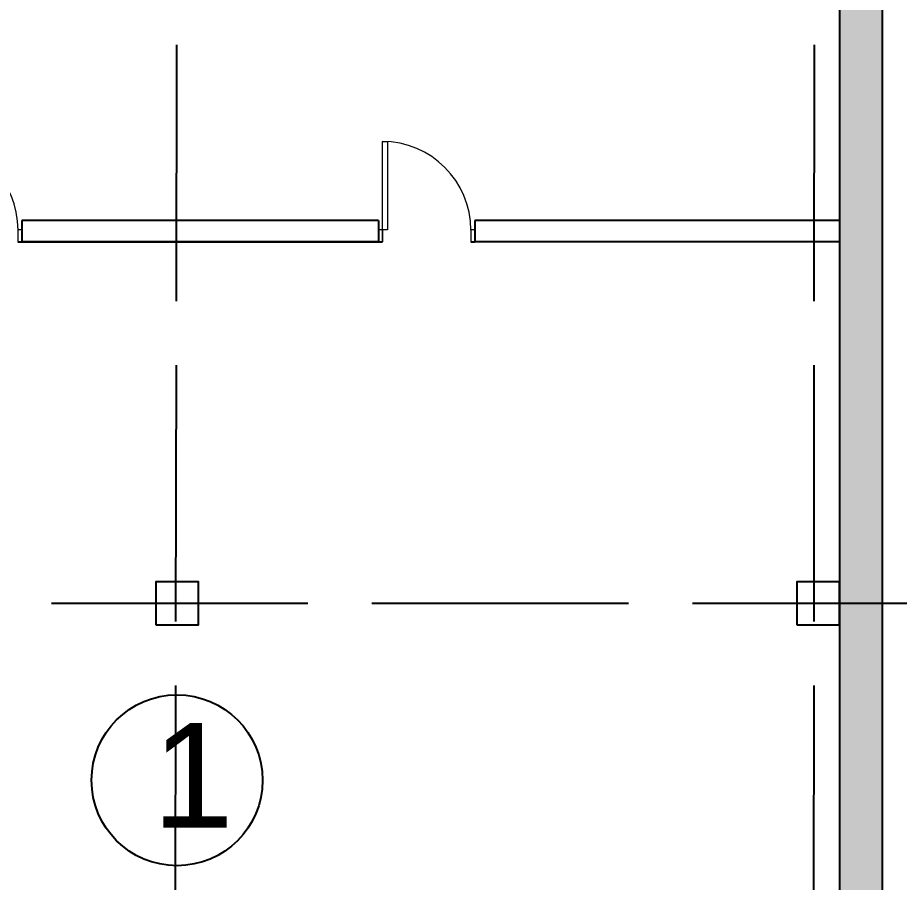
# Model space of a CAD drawing. Header units: millimetres. Extents: x -1544140 to 7445918, y -1294905 to 2019878.
# Drawn here: x 312859 to 321110, y 179525 to 187622 of the extents above; entities that cross this region are included whole.
import ezdxf

# ---------------------------------------------------------------- set-up
doc = ezdxf.new("R2010")
doc.units = ezdxf.units.MM
doc.header["$MEASUREMENT"] = 0
doc.linetypes.add('ACAD_ISO02W100', pattern=[15, 12, -3])
doc.layers.add('JA_Building Outline', color=7, linetype='Continuous', lineweight=5)
doc.layers.add('Plan 2', color=7, linetype='Continuous')
doc.styles.get("Standard").update_dxf_attribs({"font": 'arial.ttf'})

msp = doc.modelspace()

# ---------------------------------------------------------------- hatches: boundary and pattern name
at = {"true_color": 0x636466}
h = msp.add_hatch(color=251, dxfattribs=at)
h.dxf.hatch_style = 1
h.paths.add_polyline_path([(269150.8, 239137.8), (268750.8, 239137.8), (268750.8, 227137.8), (269150.8, 227137.8)])
h.paths.add_polyline_path([(269150.8, 227137.8), (268750.8, 227137.8), (268750.8, 205537.8), (269350.8, 205537.8), (269350.8, 205937.8), (269150.8, 205937.8)])
h.paths.add_polyline_path([(269150.8, 251137.8), (268750.8, 251137.8), (268750.8, 239137.8), (269150.8, 239137.8)])
h.paths.add_polyline_path([(269150.8, 263137.8), (268750.8, 263137.8), (268750.8, 251137.8), (269150.8, 251137.8)])
h.paths.add_polyline_path([(290950.8, 263737.8), (268750.8, 263737.8), (268750.8, 263137.8), (269150.8, 263137.8), (269150.8, 263337.8), (290550.8, 263337.8), (290550.8, 263137.8), (290950.8, 263137.8)])
h.paths.add_polyline_path([(290950.8, 263137.8), (290550.8, 263137.8), (290550.8, 251137.8), (290950.8, 251137.8)])
h.paths.add_polyline_path([(290950.8, 251137.8), (290550.8, 251137.8), (290550.8, 227337.8), (296350.8, 227337.8), (296350.8, 227737.8), (290950.8, 227737.8)])
h.paths.add_polyline_path([(302350.8, 227737.8), (296350.8, 227737.8), (296350.8, 227337.8), (302350.8, 227337.8)])
h.paths.add_polyline_path([(308350.8, 227737.8), (302350.8, 227737.8), (302350.8, 227337.8), (308350.8, 227337.8)])
h.paths.add_polyline_path([(314350.8, 227737.8), (308350.8, 227737.8), (308350.8, 227337.8), (314350.8, 227337.8)])
h.paths.add_polyline_path([(338350.8, 205937.8), (332350.8, 205937.8), (332350.8, 205537.8), (338350.8, 205537.8)])
h.paths.add_polyline_path([(332350.8, 205937.8), (269150.8, 205937.8), (269150.8, 206137.8), (268750.8, 206137.8), (268750.8, 205537.8), (332350.8, 205537.8)])
h.paths.add_polyline_path([(269350.8, 205937.8), (269150.8, 205937.8), (269150.8, 206137.8), (268750.8, 206137.8), (268750.8, 205537.8), (269350.8, 205537.8)], flags=16)
h.paths.add_polyline_path([(290150.8, 194137.8), (289750.8, 194137.8), (289750.8, 188137.8), (290150.8, 188137.8)], flags=17)
h.paths.add_polyline_path([(296350.8, 194737.8), (290350.8, 194737.8), (290350.8, 194337.8), (296350.8, 194337.8)], flags=17)
h.paths.add_polyline_path([(290350.8, 194737.8), (289750.8, 194737.8), (289750.8, 194137.8), (290150.8, 194137.8), (290150.8, 194337.8), (290350.8, 194337.8)], flags=16)
h.paths.add_polyline_path([(302350.8, 194737.8), (296350.8, 194737.8), (296350.8, 194337.8), (302350.8, 194337.8)])
h.paths.add_polyline_path([(308350.8, 194737.8), (302350.8, 194737.8), (302350.8, 194337.8), (308350.8, 194337.8)])
h.paths.add_polyline_path([(314350.8, 194737.8), (308350.8, 194737.8), (308350.8, 194337.8), (314350.8, 194337.8)])
h.paths.add_polyline_path([(320350.8, 194737.8), (314350.8, 194737.8), (314350.8, 194337.8), (320350.8, 194337.8)])
h.paths.add_polyline_path([(320950.8, 194137.8), (320550.8, 194137.8), (320550.8, 188137.8), (320950.8, 188137.8)])
h.paths.add_polyline_path([(320950.8, 194737.8), (320350.8, 194737.8), (320350.8, 194337.8), (320550.8, 194337.8), (320550.8, 194137.8), (320950.8, 194137.8)])
h.paths.add_polyline_path([(320950.8, 188137.8), (320550.8, 188137.8), (320550.8, 182137.8), (320950.8, 182137.8)])
h.paths.add_polyline_path([(320950.8, 182137.8), (320550.8, 182137.8), (320550.8, 172937.8), (320350.8, 172937.8), (320350.8, 172537.8), (320950.8, 172537.8)])
h.paths.add_polyline_path([(320350.8, 172937.8), (314350.8, 172937.8), (314350.8, 172537.8), (320350.8, 172537.8)])
h.paths.add_polyline_path([(314350.8, 172937.8), (308350.8, 172937.8), (308350.8, 172537.8), (314350.8, 172537.8)])
h.paths.add_polyline_path([(308350.8, 172937.8), (308150.8, 172937.8), (308150.8, 173137.8), (307750.8, 173137.8), (307750.8, 172537.8), (308350.8, 172537.8)])
h.paths.add_polyline_path([(308150.8, 179137.8), (307750.8, 179137.8), (307750.8, 173137.8), (308150.8, 173137.8)])
h.paths.add_polyline_path([(308150.8, 181937.8), (302350.8, 181937.8), (302350.8, 181537.8), (307750.8, 181537.8), (307750.8, 179137.8), (308150.8, 179137.8)])
h.paths.add_polyline_path([(302350.8, 181937.8), (296350.8, 181937.8), (296350.8, 181537.8), (302350.8, 181537.8)])
h.paths.add_polyline_path([(296350.8, 181937.8), (290150.8, 181937.8), (290150.8, 182137.8), (289750.8, 182137.8), (289750.8, 181537.8), (296350.8, 181537.8)])
h.paths.add_polyline_path([(290150.8, 194337.8), (296350.8, 194337.8), (296350.8, 194737.8), (289750.8, 194737.8), (289750.8, 182137.8), (290150.8, 182137.8)])
h.paths.add_polyline_path([(338950.8, 205937.8), (338350.8, 205937.8), (338350.8, 205537.8), (338950.8, 205537.8)])
h.paths.add_polyline_path([(338350.8, 227337.8), (338350.8, 227737.8), (314350.8, 227737.8), (314350.8, 227337.8)])

# ---------------------------------------------------------------- linework, layer by layer
at = {"color": 9, "linetype": 'ACAD_ISO02W100', "ltscale": 200, "true_color": 0xc4c4c5}
for p, q in [((320299.2, 154967.2), (320350.8, 263137.8)), ((314295.9, 154967.2), (314350.8, 188137.8)), ((253174.8, 182137.8), (375575.3, 182137.8))]:
    msp.add_line(p, q, dxfattribs=at)
at = {"color": 18, "true_color": 0x000000}
for p, q in [((312897.7, 185721.7), (312897.7, 185521.7)), ((316235.9, 185721.7), (312897.7, 185721.7)), ((316235.9, 185721.7), (312897.7, 185721.7)), ((316235.9, 185721.7), (316235.9, 185521.7)), ((317135.9, 185721.7), (317135.9, 185521.7)), ((312862, 185521.7), (312897.7, 185521.7)), ((316235.9, 185521.7), (312897.7, 185521.7)), ((316235.9, 185521.7), (312897.7, 185521.7)), ((316235.9, 185521.7), (316271.9, 185521.7)), ((317100.2, 185521.7), (317135.9, 185521.7))]:
    msp.add_line(p, q, dxfattribs=at)
for p, q in [((320550.8, 185721.7), (317135.9, 185721.7)), ((320550.8, 185721.7), (317135.9, 185721.7)), ((320550.8, 185521.7), (317135.9, 185521.7)), ((320550.8, 185521.7), (317135.9, 185521.7))]:
    msp.add_line(p, q)
for points in [[(289750.8, 194737.8), (320950.8, 194737.8), (320950.8, 172537.8), (307750.8, 172537.8), (307750.8, 181537.8), (289750.8, 181537.8)], [(314150.8, 181937.8), (314550.8, 181937.8), (314550.8, 182337.8), (314150.8, 182337.8)], [(320150.8, 181937.8), (320550.8, 181937.8), (320550.8, 182337.8), (320150.8, 182337.8)]]:
    msp.add_lwpolyline(points, close=True)
msp.add_lwpolyline([(290150.8, 194337.8), (320550.8, 194337.8), (320550.8, 172937.8), (308150.8, 172937.8), (308150.8, 181937.8), (290150.8, 181937.8), (290150.8, 194337.8)])
msp.add_lwpolyline([(312897.7, 185521.7), (316235.9, 185521.7)], dxfattribs=at)
at = {"layer": 'JA_Building Outline', "color": 18, "lineweight": 5, "true_color": 0x000000}
for p, q in [((312862, 185634.3), (312862, 185521.7)), ((316271.9, 185634.3), (316271.9, 185521.7)), ((317100.2, 185634.3), (317100.2, 185521.7))]:
    msp.add_line(p, q, dxfattribs=at)
at = {"layer": 'JA_Building Outline', "color": 18, "lineweight": 0, "true_color": 0x000000}
for p, q in [((312898, 185634.3), (312862, 185634.3)), ((312862, 185634.3), (312862, 185521.7)), ((312898, 185521.7), (312898, 185634.3)), ((316271.9, 185634.3), (316235.9, 185634.3)), ((316235.9, 185634.3), (316235.9, 185521.7)), ((316271.9, 185521.7), (316271.9, 185634.3)), ((317136.2, 185634.3), (317100.2, 185634.3)), ((317100.2, 185634.3), (317100.2, 185521.7)), ((317136.2, 185521.7), (317136.2, 185634.3)), ((312862, 185521.7), (312898, 185521.7)), ((316235.9, 185521.7), (316271.9, 185521.7)), ((317100.2, 185521.7), (317136.2, 185521.7))]:
    msp.add_line(p, q, dxfattribs=at)
at = {"layer": 'JA_Building Outline', "color": 18, "lineweight": 5, "true_color": 0x000000}
msp.add_lwpolyline([(316271.9, 185634.3), (316271.9, 186462.6), (316321.1, 186462.6), (316321.1, 185634.3)], close=True, dxfattribs=at)
for centre in [(312033, 185632.2), (316271.2, 185632.2)]:
    msp.add_arc(centre, 829.5, 0, 90, dxfattribs=at)
at = {"layer": 'Plan 2'}
msp.add_circle((314350.8, 180481), 800, dxfattribs=at)

# ---------------------------------------------------------------- texts
at = {"layer": 'Plan 2', "insert": (314118.9, 181017.4), "char_height": 981.6, "attachment_point": 1}
msp.add_mtext_dynamic_manual_height_columns('1', width=981.649, gutter_width=3.27, heights=[0], dxfattribs=at)

doc.saveas('drawing.dxf')
